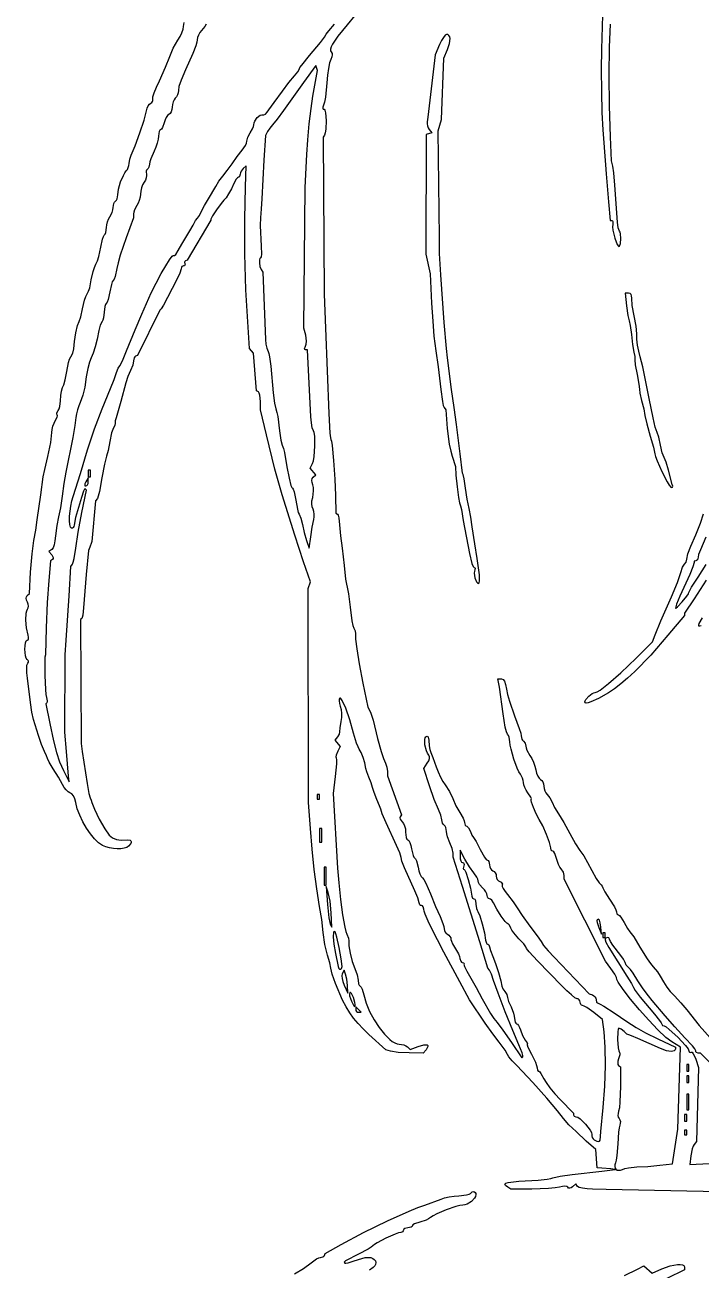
# Model space of a CAD drawing. Extents: x 49.4 to 149.4, y 52.5 to 152.5.
# Drawn here: x 71.71 to 86.07, y 89.75 to 116.15 of the extents above; entities that cross this region are included whole.
import ezdxf

# ---------------------------------------------------------------- set-up
doc = ezdxf.new("R2010")
doc.units = 0
doc.layers.add('LAYER_1', color=7, linetype='CONTINUOUS')

msp = doc.modelspace()

# ---------------------------------------------------------------- linework, layer by layer
at = {"layer": 'LAYER_1'}
for points in [[(83.98, 116.596), (83.953, 115.634), (83.947, 115.201), (83.95, 114.735), (83.961, 114.293), (83.98, 113.927), (84.033, 113.181), (84.049, 112.989), (84.101, 112.399), (84.138, 112.003), (84.174, 112.003), (84.187, 111.996), (84.194, 111.978), (84.191, 111.918), (84.187, 111.866), (84.195, 111.794), (84.234, 111.63), (84.286, 111.494), (84.31, 111.458), (84.321, 111.452), (84.33, 111.456), (84.354, 111.517), (84.364, 111.618), (84.355, 111.718), (84.345, 111.755), (84.333, 111.777), (84.308, 111.846), (84.292, 111.966), (84.236, 112.753), (84.211, 113.012), (84.192, 113.152), (84.166, 113.266), (84.145, 113.777), (84.124, 114.435), (84.116, 115.085), (84.122, 115.677), (84.141, 116.163)], [(86.45, 91.409), (84.051, 91.461), (83.763, 91.466), (83.649, 91.472), (83.55, 91.485), (83.478, 91.503), (83.442, 91.525), (83.409, 91.578), (83.338, 91.519), (83.306, 91.497), (83.278, 91.488), (83.254, 91.491), (83.237, 91.506), (83.215, 91.523), (83.176, 91.529), (83.124, 91.525), (83.06, 91.511), (82.968, 91.494), (82.826, 91.481), (82.471, 91.468), (82.03, 91.468), (81.96, 91.512), (81.916, 91.544), (81.901, 91.571), (81.919, 91.593), (81.972, 91.611), (82.198, 91.638), (82.608, 91.66), (82.799, 91.678), (82.874, 91.691), (82.921, 91.706), (83.071, 91.742), (83.33, 91.777), (83.955, 91.848), (84.244, 91.884), (84.147, 91.896), (83.955, 91.914), (83.859, 91.921), (83.83, 92.306), (83.628, 92.487), (83.41, 92.686), (83.261, 92.832), (83.142, 92.965), (83.017, 93.124), (82.788, 93.399), (82.495, 93.725), (82.156, 94.086), (82.058, 94.187), (81.988, 94.269), (81.959, 94.324), (81.906, 94.416), (81.777, 94.584), (81.642, 94.76), (81.483, 94.983), (81.153, 95.481), (80.944, 95.865), (80.608, 96.49), (80.468, 96.749), (80.394, 96.899), (80.273, 97.149), (80.207, 97.297), (80.187, 97.359), (80.179, 97.402), (80.165, 97.455), (80.15, 97.471), (80.131, 97.477), (80.112, 97.482), (80.097, 97.495), (80.087, 97.515), (80.083, 97.54), (80.056, 97.64), (79.993, 97.792), (79.77, 98.279), (79.716, 98.42), (79.698, 98.496), (79.671, 98.597), (79.604, 98.751), (79.382, 99.232), (79.298, 99.426), (79.265, 99.519), (79.242, 99.592), (79.186, 99.727), (79.126, 99.876), (79.091, 99.983), (79.063, 100.079), (79.017, 100.2), (78.973, 100.312), (78.951, 100.387), (78.927, 100.502), (78.892, 100.621), (78.851, 100.725), (78.811, 100.795), (78.784, 100.844), (78.752, 100.924), (78.691, 101.132), (78.612, 101.417), (78.528, 101.662), (78.451, 101.828), (78.421, 101.87), (78.409, 101.878), (78.399, 101.877), (78.387, 101.856), (78.384, 101.817), (78.391, 101.765), (78.408, 101.707), (78.425, 101.636), (78.433, 101.553), (78.432, 101.466), (78.421, 101.383), (78.397, 101.245), (78.393, 101.163), (78.384, 101.114), (78.347, 101.055), (78.292, 100.988), (78.406, 100.85), (78.353, 100.749), (78.321, 100.668), (78.317, 100.634), (78.322, 100.612), (78.327, 100.569), (78.325, 100.481), (78.3, 100.216), (78.256, 99.857), (78.351, 98.27), (78.375, 97.958), (78.409, 97.606), (78.454, 97.281), (78.503, 97.023), (78.526, 96.932), (78.548, 96.873), (78.58, 96.789), (78.587, 96.728), (78.589, 96.627), (78.618, 96.469), (78.663, 96.294), (78.716, 96.147), (78.764, 96.011), (78.784, 95.897), (78.797, 95.819), (78.811, 95.79), (78.829, 95.771), (78.849, 95.748), (78.87, 95.706), (78.906, 95.588), (78.956, 95.413), (79.031, 95.234), (79.124, 95.058), (79.231, 94.896), (79.344, 94.754), (79.457, 94.642), (79.512, 94.6), (79.565, 94.569), (79.614, 94.549), (79.66, 94.542), (79.758, 94.525), (79.801, 94.507), (79.833, 94.485), (79.891, 94.427), (80.063, 94.489), (80.183, 94.524), (80.224, 94.528), (80.252, 94.524), (80.267, 94.511), (80.268, 94.49), (80.255, 94.461), (80.228, 94.423), (80.167, 94.35), (79.873, 94.355), (79.634, 94.367), (79.475, 94.391), (79.373, 94.422), (79.015, 94.749), (78.892, 94.867), (78.785, 94.979), (78.691, 95.091), (78.608, 95.207), (78.531, 95.334), (78.458, 95.476), (78.306, 95.826), (78.236, 96.024), (78.207, 96.149), (78.187, 96.262), (78.139, 96.429), (78.083, 96.654), (78.046, 96.906), (78.013, 97.18), (77.97, 97.459), (77.91, 97.832), (77.856, 98.241), (77.81, 98.673), (77.773, 99.112), (77.734, 99.665), (77.725, 104.201), (77.779, 104.341), (77.629, 104.769), (77.44, 105.331), (77.175, 106.183), (77.02, 106.732), (76.84, 107.457), (76.715, 107.986), (76.715, 108.164), (76.704, 108.297), (76.69, 108.343), (76.674, 108.367), (76.632, 108.393), (76.563, 109.189), (76.482, 109.287), (76.452, 109.743), (76.407, 110.533), (76.383, 111.297), (76.379, 112.027), (76.395, 112.712), (76.413, 113.157), (76.348, 113.103), (76.302, 113.045), (76.288, 113.013), (76.283, 112.983), (76.272, 112.936), (76.26, 112.922), (76.246, 112.917), (76.227, 112.906), (76.202, 112.878), (76.151, 112.784), (76.098, 112.672), (76.039, 112.568), (75.983, 112.484), (75.937, 112.434), (75.878, 112.363), (75.783, 112.231), (75.696, 112.099), (75.658, 112.029), (75.658, 112.012), (75.159, 111.161), (75.12, 111.145), (75.106, 111.135), (75.1, 111.12), (75.107, 111.085), (75.114, 111.068), (75.111, 111.054), (75.101, 111.044), (75.083, 111.041), (75.064, 111.036), (75.048, 111.023), (75.037, 111.003), (75.033, 110.98), (75.005, 110.888), (74.937, 110.751), (74.739, 110.367), (74.657, 110.207), (74.606, 110.127), (74.576, 110.103), (74.103, 109.141), (74.063, 109.125), (74.047, 109.112), (74.034, 109.09), (74.022, 109.028), (74.003, 108.936), (73.957, 108.825), (73.902, 108.696), (73.86, 108.56), (73.753, 108.162), (73.649, 107.818), (73.633, 107.755), (73.632, 107.705), (73.625, 107.659), (73.597, 107.608), (73.578, 107.568), (73.556, 107.5), (73.519, 107.318), (73.484, 107.129), (73.446, 107.005), (73.401, 106.838), (73.349, 106.543), (73.297, 106.257), (73.272, 106.159), (73.253, 106.11), (73.214, 106.062), (73.138, 105.197), (73.131, 105.172), (73.095, 105.076), (73.067, 105.004), (73.017, 104.499), (72.959, 103.788), (72.944, 103.638), (72.933, 103.588), (72.921, 103.564), (72.892, 103.546), (72.908, 100.916), (72.931, 100.745), (73.034, 100.066), (73.073, 99.857), (73.1, 99.761), (73.123, 99.712), (73.138, 99.661), (73.189, 99.523), (73.293, 99.312), (73.41, 99.103), (73.502, 98.969), (73.572, 98.912), (73.656, 98.877), (73.76, 98.863), (73.89, 98.869), (73.947, 98.864), (73.963, 98.853), (73.971, 98.838), (73.97, 98.818), (73.961, 98.794), (73.917, 98.737), (73.877, 98.711), (73.821, 98.693), (73.752, 98.683), (73.675, 98.681), (73.593, 98.688), (73.511, 98.702), (73.432, 98.723), (73.361, 98.752), (73.278, 98.808), (73.191, 98.892), (73.104, 98.998), (73.021, 99.12), (72.944, 99.254), (72.879, 99.392), (72.827, 99.53), (72.793, 99.662), (72.773, 99.742), (72.745, 99.804), (72.711, 99.847), (72.672, 99.868), (72.633, 99.889), (72.59, 99.929), (72.549, 99.982), (72.514, 100.043), (72.426, 100.204), (72.318, 100.377), (72.231, 100.516), (72.194, 100.593), (72.176, 100.652), (72.133, 100.747), (72.07, 100.896), (72.007, 101.084), (71.901, 101.421), (71.864, 101.576), (71.834, 101.781), (71.77, 102.297), (71.757, 102.411), (71.754, 102.507), (71.759, 102.578), (71.774, 102.616), (71.789, 102.637), (71.792, 102.657), (71.784, 102.676), (71.766, 102.693), (71.744, 102.722), (71.728, 102.775), (71.715, 102.914), (71.718, 102.985), (71.727, 103.046), (71.743, 103.088), (71.765, 103.104), (71.784, 103.112), (71.793, 103.134), (71.793, 103.168), (71.782, 103.212), (71.75, 103.363), (71.737, 103.529), (71.743, 103.675), (71.754, 103.728), (71.77, 103.762), (71.787, 103.793), (71.792, 103.829), (71.785, 103.868), (71.767, 103.911), (71.749, 103.954), (71.743, 103.992), (71.748, 104.024), (71.765, 104.05), (71.811, 104.096), (71.836, 104.55), (71.867, 104.934), (71.906, 105.221), (71.946, 105.437), (71.976, 105.653), (72.05, 106.183), (72.105, 106.567), (72.136, 106.724), (72.2, 107), (72.263, 107.298), (72.29, 107.507), (72.296, 107.571), (72.311, 107.639), (72.334, 107.702), (72.361, 107.753), (72.403, 107.832), (72.408, 107.863), (72.403, 107.883), (72.395, 107.899), (72.396, 107.921), (72.422, 107.973), (72.441, 108.008), (72.457, 108.059), (72.474, 108.179), (72.48, 108.294), (72.493, 108.386), (72.513, 108.46), (72.542, 108.518), (72.573, 108.623), (72.602, 108.803), (72.639, 108.99), (72.664, 109.062), (72.689, 109.108), (72.732, 109.188), (72.752, 109.28), (72.767, 109.439), (72.798, 109.619), (72.835, 109.775), (72.868, 109.862), (72.904, 109.96), (72.939, 110.127), (72.982, 110.31), (73.01, 110.389), (73.038, 110.445), (73.065, 110.5), (73.09, 110.575), (73.125, 110.743), (73.163, 110.921), (73.191, 111.006), (73.222, 111.074), (73.253, 111.144), (73.282, 111.236), (73.308, 111.337), (73.325, 111.436), (73.359, 111.605), (73.38, 111.663), (73.4, 111.692), (73.418, 111.713), (73.432, 111.75), (73.445, 111.852), (73.451, 111.911), (73.466, 111.973), (73.488, 112.031), (73.516, 112.078), (73.566, 112.174), (73.582, 112.228), (73.588, 112.276), (73.603, 112.36), (73.619, 112.392), (73.638, 112.411), (73.656, 112.431), (73.672, 112.462), (73.686, 112.543), (73.703, 112.668), (73.747, 112.818), (73.806, 112.958), (73.837, 113.013), (73.866, 113.052), (73.889, 113.084), (73.909, 113.125), (73.922, 113.168), (73.926, 113.209), (73.939, 113.3), (73.969, 113.386), (74.055, 113.586), (74.156, 113.858), (74.245, 114.129), (74.298, 114.327), (74.312, 114.382), (74.334, 114.43), (74.36, 114.467), (74.386, 114.488), (74.409, 114.502), (74.424, 114.522), (74.431, 114.546), (74.427, 114.57), (74.431, 114.62), (74.459, 114.71), (74.507, 114.829), (74.569, 114.963), (74.702, 115.252), (74.79, 115.475), (74.864, 115.652), (74.963, 115.826), (75.009, 115.903), (75.046, 115.983), (75.071, 116.058), (75.081, 116.117), (75.093, 116.201)], [(75.562, 116.167), (75.533, 116.114), (75.465, 116.032), (75.428, 115.984), (75.398, 115.931), (75.377, 115.878), (75.369, 115.833), (75.362, 115.78), (75.343, 115.707), (75.279, 115.541), (75.122, 115.195), (75.029, 114.975), (74.984, 114.842), (74.972, 114.757), (74.967, 114.711), (74.953, 114.665), (74.932, 114.625), (74.906, 114.595), (74.881, 114.563), (74.86, 114.517), (74.845, 114.463), (74.84, 114.407), (74.835, 114.353), (74.82, 114.305), (74.799, 114.268), (74.773, 114.248), (74.744, 114.226), (74.715, 114.186), (74.69, 114.133), (74.673, 114.074), (74.637, 113.97), (74.616, 113.938), (74.596, 113.927), (74.579, 113.916), (74.565, 113.887), (74.555, 113.845), (74.552, 113.792), (74.544, 113.726), (74.523, 113.642), (74.493, 113.554), (74.455, 113.47), (74.387, 113.312), (74.367, 113.245), (74.359, 113.198), (74.346, 113.131), (74.331, 113.104), (74.313, 113.086), (74.297, 113.07), (74.288, 113.046), (74.287, 113.018), (74.293, 112.989), (74.298, 112.954), (74.289, 112.909), (74.271, 112.86), (74.243, 112.812), (74.213, 112.758), (74.189, 112.692), (74.172, 112.622), (74.165, 112.557), (74.159, 112.493), (74.143, 112.427), (74.121, 112.366), (74.093, 112.318), (74.043, 112.228), (74.028, 112.181), (74.022, 112.142), (74.022, 112.059), (73.861, 111.634), (73.737, 111.267), (73.691, 111.103), (73.666, 110.982), (73.629, 110.813), (73.609, 110.756), (73.59, 110.728), (73.57, 110.701), (73.55, 110.646), (73.515, 110.486), (73.479, 110.326), (73.459, 110.271), (73.44, 110.244), (73.423, 110.221), (73.41, 110.179), (73.397, 110.061), (73.384, 109.938), (73.37, 109.89), (73.353, 109.86), (73.314, 109.785), (73.283, 109.67), (73.246, 109.489), (73.205, 109.325), (73.163, 109.189), (73.122, 109.091), (73.086, 108.998), (73.051, 108.862), (73.018, 108.684), (72.986, 108.465), (72.948, 108.301), (72.888, 108.146), (72.857, 108.075), (72.829, 107.99), (72.808, 107.903), (72.796, 107.824), (72.774, 107.656), (72.73, 107.399), (72.584, 106.664), (72.543, 106.426), (72.508, 106.159), (72.472, 105.91), (72.43, 105.717), (72.391, 105.536), (72.365, 105.314), (72.354, 105.214), (72.335, 105.126), (72.312, 105.06), (72.286, 105.025), (72.225, 104.987), (72.284, 104.916), (72.304, 104.886), (72.314, 104.857), (72.312, 104.833), (72.3, 104.817), (72.256, 104.79), (72.22, 104.368), (72.189, 103.9), (72.167, 103.369), (72.151, 102.792), (72.139, 102.743), (72.14, 102.359), (72.149, 102.062), (72.16, 101.951), (72.173, 101.888), (72.19, 101.82), (72.19, 101.794), (72.184, 101.779), (72.162, 101.756), (72.247, 101.336), (72.323, 100.972), (72.387, 100.721), (72.452, 100.529), (72.536, 100.341), (72.652, 100.102), (72.642, 100.22), (72.597, 100.747), (72.561, 101.156), (72.567, 102.792), (72.591, 103.104), (72.652, 104.042), (72.689, 104.667), (72.724, 104.716), (72.741, 104.757), (72.759, 104.834), (72.793, 105.052), (72.845, 105.395), (72.924, 105.813), (73.023, 106.284), (72.997, 106.311), (72.982, 106.304), (72.962, 106.267), (72.917, 106.127), (72.834, 105.846), (72.789, 105.702), (72.761, 105.545), (72.753, 105.513), (72.739, 105.49), (72.722, 105.477), (72.701, 105.477), (72.68, 105.503), (72.667, 105.558), (72.662, 105.637), (72.665, 105.733), (72.69, 105.949), (72.712, 106.056), (72.741, 106.154), (72.892, 106.64), (73.045, 107.142), (73.194, 107.585), (73.353, 108.007), (73.533, 108.443), (73.61, 108.631), (73.662, 108.78), (73.697, 108.872), (73.729, 108.924), (73.783, 109.026), (73.872, 109.237), (74.052, 109.682), (74.194, 110.019), (74.398, 110.466), (74.609, 110.877), (74.704, 111.044), (74.784, 111.17), (74.843, 111.245), (74.863, 111.261), (74.876, 111.261), (74.893, 111.26), (74.916, 111.279), (74.969, 111.364), (75.042, 111.501), (75.128, 111.642), (75.213, 111.779), (75.284, 111.906), (75.336, 111.999), (75.377, 112.052), (75.417, 112.104), (75.463, 112.196), (75.528, 112.323), (75.61, 112.46), (75.765, 112.724), (75.834, 112.837), (75.915, 112.941), (76.011, 113.058), (76.114, 113.205), (76.221, 113.358), (76.326, 113.489), (76.398, 113.594), (76.419, 113.644), (76.427, 113.684), (76.448, 113.768), (76.498, 113.857), (76.548, 113.947), (76.564, 113.993), (76.57, 114.031), (76.577, 114.07), (76.593, 114.11), (76.647, 114.185), (76.711, 114.235), (76.741, 114.244), (76.766, 114.238), (76.789, 114.239), (76.821, 114.259), (76.857, 114.296), (76.893, 114.346), (77.007, 114.504), (77.184, 114.744), (77.318, 114.928), (77.433, 115.067), (77.504, 115.151), (77.534, 115.203), (77.551, 115.242), (77.594, 115.297), (77.758, 115.498), (77.987, 115.778), (78.074, 115.888), (78.111, 115.949), (78.162, 116.024), (78.285, 116.166)], [(78.717, 116.349), (78.554, 116.146), (78.358, 115.907), (78.242, 115.742), (78.211, 115.683), (78.197, 115.636), (78.199, 115.6), (78.215, 115.574), (78.233, 115.545), (78.238, 115.51), (78.229, 115.468), (78.207, 115.417), (78.182, 115.344), (78.159, 115.226), (78.138, 115.079), (78.124, 114.919), (78.093, 114.618), (78.074, 114.507), (78.055, 114.444), (78.039, 114.407), (78.036, 114.381), (78.044, 114.365), (78.064, 114.36), (78.081, 114.34), (78.094, 114.286), (78.106, 114.119), (78.099, 113.935), (78.088, 113.86), (78.072, 113.811), (78.048, 113.767), (78.065, 110.439), (78.091, 109.718), (78.164, 107.909), (78.189, 107.493), (78.2, 107.393), (78.21, 107.361), (78.221, 107.326), (78.236, 107.23), (78.267, 106.912), (78.295, 106.52), (78.309, 106.17), (78.316, 105.796), (78.348, 105.776), (78.362, 105.752), (78.374, 105.701), (78.392, 105.548), (78.412, 105.317), (78.445, 105.052), (78.49, 104.691), (78.519, 104.399), (78.538, 104.289), (78.556, 104.229), (78.585, 104.086), (78.617, 103.802), (78.655, 103.513), (78.677, 103.413), (78.697, 103.36), (78.725, 103.302), (78.73, 103.24), (78.73, 103.129), (78.757, 102.918), (78.81, 102.606), (78.889, 102.19), (78.989, 101.685), (79.024, 101.637), (79.057, 101.558), (79.103, 101.406), (79.195, 101.022), (79.273, 100.744), (79.324, 100.599), (79.367, 100.495), (79.397, 100.41), (79.41, 100.321), (79.41, 100.231), (79.704, 99.401), (79.678, 99.358), (79.673, 99.337), (79.68, 99.31), (79.697, 99.282), (79.723, 99.256), (79.751, 99.22), (79.773, 99.166), (79.789, 99.102), (79.794, 99.034), (79.808, 98.919), (79.823, 98.884), (79.842, 98.871), (79.863, 98.856), (79.885, 98.815), (79.905, 98.754), (79.92, 98.679), (79.953, 98.543), (79.972, 98.502), (79.989, 98.487), (80.006, 98.471), (80.025, 98.43), (80.059, 98.294), (80.076, 98.217), (80.099, 98.148), (80.125, 98.095), (80.151, 98.066), (80.182, 98.028), (80.225, 97.951), (80.322, 97.724), (80.428, 97.457), (80.524, 97.245), (80.586, 97.097), (80.605, 97.032), (80.612, 96.984), (80.618, 96.948), (80.633, 96.914), (80.656, 96.886), (80.684, 96.869), (80.712, 96.852), (80.736, 96.826), (80.751, 96.795), (80.757, 96.762), (80.765, 96.722), (80.786, 96.671), (80.853, 96.563), (80.919, 96.453), (80.94, 96.4), (80.948, 96.358), (80.963, 96.299), (80.978, 96.281), (80.997, 96.274), (81.027, 96.263), (81.034, 96.252), (81.033, 96.238), (81.044, 96.189), (81.091, 96.089), (81.288, 95.745), (81.42, 95.504), (81.595, 95.191), (81.665, 95.087), (81.734, 95.002), (81.86, 94.836), (82.04, 94.576), (82.258, 94.249), (82.283, 94.273), (82.284, 94.301), (82.268, 94.359), (82.198, 94.529), (82.067, 94.827), (81.905, 95.228), (81.755, 95.619), (81.662, 95.889), (81.616, 96.022), (81.577, 96.106), (81.541, 96.154), (81.369, 96.707), (81, 97.884), (80.805, 98.507), (80.805, 98.588), (80.783, 98.685), (80.733, 98.806), (80.682, 98.934), (80.666, 98.997), (80.661, 99.049), (80.646, 99.132), (80.631, 99.164), (80.612, 99.184), (80.593, 99.202), (80.578, 99.229), (80.564, 99.295), (80.542, 99.394), (80.49, 99.518), (80.403, 99.724), (80.298, 100.02), (80.18, 100.381), (80.255, 100.495), (80.285, 100.548), (80.299, 100.595), (80.299, 100.634), (80.284, 100.666), (80.258, 100.709), (80.235, 100.762), (80.205, 100.884), (80.2, 100.996), (80.208, 101.035), (80.224, 101.058), (80.255, 101.069), (80.266, 101.063), (80.275, 101.047), (80.287, 100.984), (80.295, 100.868), (80.308, 100.785), (80.33, 100.723), (80.375, 100.615), (80.442, 100.421), (80.482, 100.312), (80.532, 100.203), (80.584, 100.107), (80.633, 100.036), (80.725, 99.897), (80.795, 99.747), (80.862, 99.595), (80.947, 99.451), (81.016, 99.331), (81.037, 99.277), (81.045, 99.237), (81.058, 99.183), (81.072, 99.166), (81.09, 99.16), (81.11, 99.151), (81.131, 99.128), (81.168, 99.052), (81.202, 98.968), (81.235, 98.92), (81.29, 98.835), (81.377, 98.667), (81.467, 98.506), (81.505, 98.457), (81.53, 98.439), (81.547, 98.431), (81.561, 98.41), (81.574, 98.341), (81.58, 98.301), (81.595, 98.264), (81.618, 98.234), (81.646, 98.215), (81.674, 98.198), (81.697, 98.171), (81.713, 98.137), (81.718, 98.102), (81.724, 98.066), (81.74, 98.033), (81.764, 98.005), (81.794, 97.987), (81.821, 97.972), (81.839, 97.954), (81.847, 97.934), (81.842, 97.915), (81.843, 97.886), (81.865, 97.838), (81.905, 97.777), (81.958, 97.711), (82.076, 97.561), (82.161, 97.428), (82.266, 97.266), (82.433, 97.044), (82.589, 96.839), (82.668, 96.717), (82.723, 96.633), (82.819, 96.519), (82.945, 96.384), (83.69, 95.611), (83.762, 95.583), (83.79, 95.567), (83.813, 95.542), (83.829, 95.513), (83.835, 95.482), (83.848, 95.43), (83.863, 95.414), (83.881, 95.408), (83.923, 95.392), (84, 95.348), (84.22, 95.204), (84.486, 95.021), (84.687, 94.894), (84.886, 94.784), (85.145, 94.656), (85.518, 94.477), (85.518, 94.443), (85.512, 94.417), (85.495, 94.399), (85.466, 94.389), (85.429, 94.386), (85.329, 94.402), (85.205, 94.448), (84.719, 94.664), (84.589, 94.717), (84.531, 94.735), (84.489, 94.756), (84.429, 94.807), (84.367, 94.858), (84.318, 94.879), (84.304, 94.859), (84.296, 94.805), (84.292, 94.64), (84.304, 94.466), (84.316, 94.402), (84.331, 94.367), (84.338, 94.348), (84.337, 94.315), (84.315, 94.227), (84.3, 94.179), (84.296, 94.138), (84.3, 94.106), (84.314, 94.087), (84.356, 94.06), (84.355, 93.642), (84.343, 93.316), (84.33, 93.193), (84.314, 93.12), (84.302, 93.073), (84.299, 93.03), (84.308, 92.993), (84.326, 92.965), (84.343, 92.938), (84.351, 92.903), (84.35, 92.865), (84.339, 92.826), (84.324, 92.768), (84.311, 92.673), (84.295, 92.426), (84.278, 92.18), (84.264, 92.085), (84.247, 92.026), (84.233, 91.983), (84.231, 91.946), (84.239, 91.914), (84.257, 91.889), (84.282, 91.872), (84.315, 91.866), (84.353, 91.87), (84.395, 91.886), (84.447, 91.904), (84.521, 91.92), (84.701, 91.937), (84.933, 91.949), (85.188, 91.972), (85.46, 92.001), (85.571, 92.739), (85.628, 94.48), (85.441, 94.589), (85.316, 94.685), (85.147, 94.844), (84.955, 95.047), (84.756, 95.27), (84.57, 95.494), (84.414, 95.696), (84.307, 95.856), (84.278, 95.914), (84.268, 95.952), (84.234, 96.025), (84.152, 96.145), (84.036, 96.298), (83.161, 98.041), (83.161, 98.116), (83.142, 98.189), (83.095, 98.257), (83.067, 98.295), (83.038, 98.349), (82.995, 98.477), (82.958, 98.586), (82.937, 98.619), (82.917, 98.631), (82.9, 98.637), (82.886, 98.653), (82.873, 98.706), (82.847, 98.813), (82.784, 98.984), (82.705, 99.166), (82.631, 99.304), (82.565, 99.425), (82.505, 99.559), (82.466, 99.671), (82.459, 99.708), (82.462, 99.727), (82.463, 99.745), (82.45, 99.779), (82.39, 99.87), (82.353, 99.925), (82.323, 99.984), (82.303, 100.041), (82.296, 100.089), (82.29, 100.133), (82.277, 100.18), (82.256, 100.225), (82.231, 100.263), (82.198, 100.313), (82.162, 100.388), (82.089, 100.584), (82.031, 100.792), (82.013, 100.881), (82.007, 100.951), (81.992, 101.046), (81.976, 101.087), (81.956, 101.115), (81.933, 101.165), (81.908, 101.263), (81.863, 101.546), (81.787, 102.106), (81.754, 102.286), (81.827, 102.286), (81.861, 102.273), (81.89, 102.233), (81.914, 102.164), (81.933, 102.066), (81.957, 101.954), (81.997, 101.81), (82.107, 101.501), (82.206, 101.234), (82.236, 101.134), (82.247, 101.075), (82.262, 101.009), (82.277, 100.982), (82.296, 100.964), (82.33, 100.921), (82.344, 100.86), (82.351, 100.821), (82.37, 100.77), (82.433, 100.659), (82.471, 100.595), (82.506, 100.517), (82.535, 100.433), (82.555, 100.355), (82.573, 100.285), (82.598, 100.223), (82.628, 100.177), (82.658, 100.152), (82.685, 100.133), (82.708, 100.099), (82.723, 100.056), (82.728, 100.009), (82.734, 99.96), (82.749, 99.91), (82.771, 99.867), (82.799, 99.835), (82.858, 99.763), (82.901, 99.673), (82.954, 99.557), (83.04, 99.425), (83.155, 99.242), (83.282, 99.005), (83.399, 98.786), (83.493, 98.644), (83.573, 98.534), (83.656, 98.39), (83.839, 98.054), (83.902, 97.959), (83.943, 97.917), (83.968, 97.893), (83.979, 97.857), (84.021, 97.767), (84.123, 97.613), (84.225, 97.453), (84.256, 97.39), (84.268, 97.349), (84.28, 97.303), (84.294, 97.289), (84.31, 97.284), (84.333, 97.271), (84.364, 97.235), (84.432, 97.118), (84.5, 96.993), (84.554, 96.925), (84.634, 96.818), (84.766, 96.598), (84.919, 96.351), (84.992, 96.248), (85.049, 96.178), (85.14, 96.072), (85.198, 95.985), (85.265, 95.859), (85.334, 95.752), (85.41, 95.656), (85.498, 95.562), (85.633, 95.419), (85.759, 95.265), (86.021, 94.936), (86.324, 94.605)], [(86.171, 104.377), (85.915, 103.982), (85.711, 103.675), (85.711, 103.628), (85.362, 103.21), (84.996, 102.789), (84.661, 102.444), (84.506, 102.301), (84.361, 102.177), (84.224, 102.073), (84.097, 101.989), (83.886, 101.869), (83.728, 101.795), (83.67, 101.777), (83.629, 101.77), (83.603, 101.776), (83.594, 101.795), (83.601, 101.82), (83.62, 101.85), (83.683, 101.917), (83.756, 101.974), (83.79, 101.991), (83.817, 101.998), (83.859, 102.01), (83.921, 102.044), (84.103, 102.183), (84.358, 102.41), (84.685, 102.726), (85.03, 103.068), (85.088, 103.218), (85.209, 103.516), (85.437, 104.026), (85.565, 104.329), (85.637, 104.542), (85.673, 104.655), (85.695, 104.695), (85.714, 104.718), (85.746, 104.76), (85.759, 104.821), (85.785, 104.933), (85.849, 105.095), (85.955, 105.341), (86.05, 105.583), (86.118, 105.781)], [(86.168, 105.29), (86.049, 105.02), (86.013, 104.921), (85.999, 104.864), (85.985, 104.81), (85.97, 104.794), (85.951, 104.788), (85.92, 104.777), (85.914, 104.766), (85.914, 104.752), (85.892, 104.663), (85.823, 104.499), (85.615, 104.038), (85.545, 103.866), (85.519, 103.783), (85.532, 103.784), (85.564, 103.811), (85.663, 103.917), (85.762, 104.039), (85.795, 104.087), (85.807, 104.115), (85.864, 104.226), (86.001, 104.442), (86.171, 104.708)], [(86.067, 103.411), (86.038, 103.401), (86.019, 103.405), (86.014, 103.422), (86.023, 103.455), (86.094, 103.58)], [(86.628, 93.773), (86.052, 94.35), (86.002, 94.35), (85.966, 94.365), (85.955, 94.381), (85.951, 94.401), (85.933, 94.439), (85.884, 94.504), (85.722, 94.678), (85.504, 94.907), (85.301, 95.142), (85.027, 95.465), (84.946, 95.562), (84.837, 95.713), (84.721, 95.884), (84.621, 96.047), (84.567, 96.123), (84.516, 96.173), (84.477, 96.214), (84.452, 96.27), (84.42, 96.343), (84.364, 96.421), (84.193, 96.636), (84.142, 96.716), (84.123, 96.765), (84.109, 96.792), (84.075, 96.803), (84.041, 96.789), (84.031, 96.773), (84.027, 96.754), (84.042, 96.704), (84.106, 96.59), (84.487, 95.985), (84.585, 95.826), (84.627, 95.745), (84.669, 95.676), (84.774, 95.538), (85.073, 95.177), (85.184, 95.041), (85.217, 94.991), (85.23, 94.963), (85.244, 94.938), (85.279, 94.927), (85.321, 94.907), (85.39, 94.854), (85.568, 94.688), (85.734, 94.51), (85.787, 94.441), (85.807, 94.399), (85.81, 94.38), (85.82, 94.368), (85.834, 94.365), (85.851, 94.372), (85.873, 94.368), (85.899, 94.339), (85.928, 94.289), (85.954, 94.222), (86.012, 94.045), (85.965, 92.476), (85.916, 92.415), (85.895, 92.377), (85.875, 92.319), (85.846, 92.173), (85.826, 91.991), (86.237, 92.012)], [(77.435, 89.673), (77.627, 89.788), (77.787, 89.905), (77.904, 89.987), (77.954, 90.012), (77.99, 90.021), (78.041, 90.033), (78.06, 90.046), (78.071, 90.062), (78.087, 90.104), (78.424, 90.292), (78.901, 90.546), (79.409, 90.795), (79.869, 91.002), (80.057, 91.078), (80.203, 91.13), (80.546, 91.254), (80.622, 91.28), (80.718, 91.302), (80.822, 91.319), (80.921, 91.327), (81.087, 91.345), (81.143, 91.359), (81.17, 91.376), (81.205, 91.409), (81.242, 91.414), (81.273, 91.394), (81.282, 91.375), (81.286, 91.351), (81.278, 91.314), (81.259, 91.276), (81.191, 91.204), (81.1, 91.149), (81.053, 91.133), (81.007, 91.127), (80.946, 91.12), (80.861, 91.098), (80.655, 91.028), (80.454, 90.942), (80.376, 90.901), (80.324, 90.864), (80.283, 90.837), (80.227, 90.81), (80.095, 90.768), (79.985, 90.732), (79.951, 90.71), (79.939, 90.691), (79.931, 90.673), (79.91, 90.659), (79.843, 90.646), (79.775, 90.632), (79.754, 90.617), (79.746, 90.598), (79.742, 90.58), (79.73, 90.564), (79.712, 90.554), (79.691, 90.55), (79.644, 90.54), (79.57, 90.513), (79.378, 90.428), (79.194, 90.332), (79.131, 90.292), (79.099, 90.265), (79.066, 90.237), (78.998, 90.194), (78.795, 90.088), (78.517, 89.948), (78.491, 89.921), (78.504, 89.9), (78.528, 89.896), (78.573, 89.904), (78.703, 89.948), (78.862, 90), (78.939, 90.015), (79.001, 90.021), (79.053, 90.015), (79.096, 89.999), (79.13, 89.974), (79.152, 89.944), (79.161, 89.909), (79.158, 89.873), (79.139, 89.838), (79.106, 89.805), (79.027, 89.747)], [(84.437, 89.635), (84.716, 89.768), (84.851, 89.838), (85.023, 89.683), (85.234, 89.779), (85.41, 89.843), (85.563, 89.872), (85.623, 89.873), (85.67, 89.864), (85.7, 89.845), (85.71, 89.817), (85.71, 89.757), (85.337, 89.572)]]:
    msp.add_lwpolyline(points, dxfattribs=at)
for points in [[(81.36, 104.487), (81.316, 104.836), (81.263, 105.148), (81.208, 105.509), (81.177, 105.711), (81.14, 105.894), (81.102, 106.091), (81.067, 106.327), (81.04, 106.522), (81.019, 106.619), (81.002, 106.646), (80.949, 107.052), (80.873, 107.674), (80.823, 108.034), (80.766, 108.422), (80.684, 109.093), (80.661, 109.285), (80.615, 109.838), (80.541, 110.848), (80.513, 111.305), (80.515, 111.365), (80.514, 111.534), (80.512, 111.642), (80.486, 113.903), (80.557, 114.143), (80.606, 115.442), (80.684, 115.628), (80.727, 115.757), (80.737, 115.858), (80.73, 115.896), (80.714, 115.923), (80.691, 115.941), (80.66, 115.947), (80.633, 115.93), (80.597, 115.883), (80.556, 115.815), (80.516, 115.731), (80.424, 115.516), (80.264, 114.191), (80.252, 114.095), (80.252, 114.052), (80.26, 114.007), (80.274, 113.965), (80.294, 113.931), (80.348, 113.863), (80.233, 113.824), (80.225, 111.291), (80.315, 110.872), (80.347, 110.247), (80.369, 109.87), (80.396, 109.547), (80.433, 109.237), (80.482, 108.9), (80.539, 108.419), (80.574, 108.167), (80.593, 108.08), (80.61, 108.034), (80.647, 107.986), (80.679, 107.593), (80.722, 107.258), (80.751, 107.111), (80.781, 107.004), (80.853, 106.784), (80.863, 106.605), (80.888, 106.357), (80.917, 106.13), (80.939, 106.016), (80.962, 105.955), (80.978, 105.872), (81.015, 105.645), (81.15, 104.944), (81.203, 104.732), (81.229, 104.667), (81.249, 104.643), (81.263, 104.64), (81.271, 104.63), (81.263, 104.597), (81.253, 104.567), (81.251, 104.526), (81.266, 104.429), (81.299, 104.343), (81.318, 104.317), (81.339, 104.307), (81.354, 104.321), (81.363, 104.36)], [(77.692, 105.221), (77.748, 105.052), (77.781, 105.293), (77.814, 105.5), (77.847, 105.66), (77.856, 105.717), (77.855, 105.778), (77.846, 105.835), (77.829, 105.882), (77.809, 105.934), (77.802, 105.993), (77.806, 106.059), (77.822, 106.132), (77.836, 106.202), (77.841, 106.273), (77.837, 106.34), (77.823, 106.396), (77.809, 106.447), (77.806, 106.492), (77.814, 106.53), (77.833, 106.559), (77.886, 106.611), (77.768, 106.754), (77.819, 106.85), (77.838, 106.908), (77.853, 106.996), (77.869, 107.218), (77.865, 107.43), (77.854, 107.505), (77.838, 107.546), (77.812, 107.607), (77.794, 107.71), (77.783, 107.842), (77.711, 109.261), (77.668, 109.261), (77.654, 109.267), (77.65, 109.284), (77.67, 109.341), (77.684, 109.383), (77.69, 109.44), (77.687, 109.504), (77.675, 109.569), (77.636, 109.718), (77.664, 112.7), (77.698, 113.398), (77.719, 113.711), (77.75, 114.05), (77.788, 114.373), (77.828, 114.64), (77.924, 115.184), (77.891, 115.285), (77.63, 114.93), (77.202, 114.335), (77.065, 114.147), (76.971, 114.031), (76.914, 113.962), (76.865, 113.887), (76.822, 113.806), (76.785, 113.277), (76.74, 112.46), (76.731, 112.249), (76.72, 112.147), (76.712, 112.066), (76.711, 111.899), (76.73, 111.459), (76.733, 111.29), (76.726, 111.234), (76.715, 111.209), (76.703, 111.194), (76.695, 111.17), (76.691, 111.103), (76.703, 111.027), (76.73, 110.961), (76.763, 110.907), (76.822, 109.477), (76.829, 109.381), (76.846, 109.296), (76.875, 109.225), (76.892, 109.182), (76.908, 109.108), (76.931, 108.912), (76.984, 108.346), (77.014, 108.13), (77.039, 108.01), (77.064, 107.934), (77.083, 107.844), (77.119, 107.541), (77.145, 107.348), (77.175, 107.238), (77.202, 107.171), (77.222, 107.082), (77.273, 106.781), (77.321, 106.542), (77.362, 106.384), (77.379, 106.342), (77.392, 106.327), (77.409, 106.307), (77.428, 106.253), (77.462, 106.074), (77.497, 105.882), (77.516, 105.812), (77.534, 105.774), (77.57, 105.69), (77.604, 105.557), (77.643, 105.389)], [(85.454, 106.405), (85.372, 106.712), (85.322, 106.879), (85.279, 106.976), (85.241, 107.074), (85.206, 107.241), (85.17, 107.408), (85.133, 107.505), (85.091, 107.617), (85.044, 107.818), (84.962, 108.227), (84.828, 108.9), (84.775, 109.109), (84.742, 109.231), (84.717, 109.358), (84.703, 109.483), (84.699, 109.598), (84.684, 109.76), (84.643, 109.982), (84.604, 110.201), (84.592, 110.355), (84.591, 110.401), (84.579, 110.435), (84.557, 110.456), (84.526, 110.463), (84.453, 110.463), (84.482, 110.192), (84.51, 109.988), (84.537, 109.878), (84.562, 109.774), (84.585, 109.584), (84.609, 109.371), (84.637, 109.213), (84.656, 109.115), (84.658, 109.05), (84.669, 108.941), (84.707, 108.738), (84.746, 108.535), (84.757, 108.428), (84.766, 108.341), (84.803, 108.188), (84.847, 108.01), (84.873, 107.866), (84.911, 107.689), (84.985, 107.433), (85.055, 107.193), (85.085, 107.056), (85.097, 106.999), (85.129, 106.91), (85.23, 106.682), (85.343, 106.464), (85.39, 106.388), (85.423, 106.35), (85.447, 106.34), (85.46, 106.345), (85.462, 106.367)], [(73.06, 106.567), (73.109, 106.567), (73.109, 106.664), (73.109, 106.712), (73.06, 106.712), (73.06, 106.615)], [(73.058, 106.543), (73.009, 106.459), (72.99, 106.422), (72.984, 106.395), (72.99, 106.38), (73.01, 106.375), (73.029, 106.382), (73.045, 106.4), (73.056, 106.426), (73.059, 106.459)], [(77.919, 99.737), (77.967, 99.737), (77.967, 99.833), (77.919, 99.833)], [(77.967, 98.823), (78.015, 98.823), (78.015, 98.92), (78.015, 99.016), (78.015, 99.112), (77.967, 99.112), (77.967, 99.016), (77.967, 98.92)], [(83.795, 92.516), (83.851, 92.487), (83.895, 92.475), (83.909, 92.483), (83.921, 92.506), (83.933, 92.582), (83.935, 92.691), (83.984, 93.196), (84.019, 93.648), (84.034, 94.086), (84.03, 94.48), (84.006, 94.799), (83.974, 95.06), (83.787, 95.21), (83.64, 95.316), (83.584, 95.348), (83.549, 95.36), (83.529, 95.366), (83.513, 95.381), (83.502, 95.404), (83.498, 95.432), (83.493, 95.46), (83.479, 95.483), (83.458, 95.499), (83.433, 95.504), (83.388, 95.526), (83.311, 95.584), (83.215, 95.67), (83.109, 95.775), (82.596, 96.306), (82.417, 96.5), (82.363, 96.567), (82.342, 96.601), (82.3, 96.666), (82.199, 96.774), (82.091, 96.899), (82.051, 96.957), (82.029, 97.003), (81.997, 97.066), (81.978, 97.085), (81.96, 97.092), (81.939, 97.104), (81.906, 97.139), (81.821, 97.254), (81.731, 97.399), (81.661, 97.537), (81.621, 97.596), (81.598, 97.614), (81.576, 97.621), (81.556, 97.627), (81.541, 97.642), (81.53, 97.665), (81.526, 97.693), (81.518, 97.728), (81.498, 97.769), (81.467, 97.811), (81.43, 97.848), (81.362, 97.927), (81.341, 97.967), (81.334, 98.001), (81.326, 98.036), (81.307, 98.08), (81.242, 98.171), (81.148, 98.297), (81.05, 98.462), (80.949, 98.654), (80.949, 98.522), (80.953, 98.471), (80.964, 98.429), (80.981, 98.401), (81.002, 98.39), (81.021, 98.385), (81.032, 98.369), (81.034, 98.346), (81.028, 98.318), (81.019, 98.267), (81.025, 98.252), (81.037, 98.246), (81.052, 98.229), (81.073, 98.184), (81.122, 98.032), (81.169, 97.847), (81.199, 97.681), (81.215, 97.638), (81.229, 97.626), (81.245, 97.621), (81.261, 97.612), (81.274, 97.588), (81.286, 97.51), (81.298, 97.419), (81.312, 97.38), (81.329, 97.354), (81.37, 97.262), (81.421, 97.092), (81.467, 96.9), (81.492, 96.743), (81.508, 96.684), (81.521, 96.665), (81.536, 96.659), (81.563, 96.643), (81.574, 96.606), (81.594, 96.524), (81.643, 96.402), (81.703, 96.251), (81.765, 96.061), (81.815, 95.884), (81.837, 95.769), (81.856, 95.716), (81.899, 95.657), (81.941, 95.594), (81.959, 95.531), (81.98, 95.445), (82.031, 95.33), (82.082, 95.2), (82.097, 95.136), (82.103, 95.084), (82.117, 95.007), (82.132, 94.984), (82.15, 94.975), (82.171, 94.965), (82.193, 94.936), (82.213, 94.894), (82.229, 94.843), (82.273, 94.725), (82.334, 94.627), (82.376, 94.567), (82.382, 94.549), (82.376, 94.542), (82.374, 94.526), (82.39, 94.48), (82.465, 94.329), (82.549, 94.156), (82.575, 94.086), (82.584, 94.04), (82.595, 93.987), (82.606, 93.971), (82.621, 93.965), (82.64, 93.953), (82.667, 93.919), (82.726, 93.809), (82.775, 93.726), (82.857, 93.615), (82.961, 93.49), (83.074, 93.367), (83.354, 93.081), (83.354, 93.042), (83.369, 93.015), (83.406, 93.003), (83.446, 92.99), (83.497, 92.955), (83.615, 92.844), (83.713, 92.718), (83.741, 92.665), (83.747, 92.627), (83.746, 92.597), (83.755, 92.565), (83.771, 92.537)], [(78.063, 97.909), (78.111, 97.909), (78.111, 98.006), (78.111, 98.102), (78.111, 98.198), (78.111, 98.294), (78.063, 98.294), (78.063, 98.198), (78.063, 98.102), (78.063, 98.006)], [(78.198, 97.071), (78.231, 97.02), (78.214, 97.323), (78.19, 97.575), (78.154, 97.755), (78.111, 97.885), (78.138, 97.503), (78.167, 97.219), (78.183, 97.12)], [(83.893, 97.014), (83.954, 96.875), (83.939, 97.019), (83.925, 97.115), (83.908, 97.172), (83.885, 97.193), (83.857, 97.179), (83.852, 97.158), (83.857, 97.12)], [(78.361, 96.19), (78.377, 96.147), (78.392, 96.134), (78.408, 96.13), (78.423, 96.134), (78.436, 96.146), (78.448, 96.184), (78.429, 96.35), (78.385, 96.588), (78.335, 96.807), (78.313, 96.883), (78.296, 96.921), (78.278, 96.93), (78.266, 96.914), (78.259, 96.818), (78.273, 96.66), (78.307, 96.466)], [(83.979, 96.803), (84.027, 96.803), (84.027, 96.899), (83.979, 96.899)], [(78.49, 95.793), (78.568, 95.625), (78.561, 95.782), (78.546, 95.917), (78.521, 96.022), (78.489, 96.106), (78.451, 96.034), (78.441, 95.992), (78.445, 95.935), (78.462, 95.866)], [(78.643, 95.45), (78.693, 95.355), (78.712, 95.338), (78.723, 95.345), (78.726, 95.378), (78.72, 95.423), (78.688, 95.528), (78.644, 95.613), (78.624, 95.634), (78.608, 95.633), (78.602, 95.609), (78.606, 95.567)], [(78.736, 95.331), (78.736, 95.274), (78.741, 95.251), (78.753, 95.233), (78.772, 95.22), (78.794, 95.216), (78.852, 95.216)], [(85.759, 93.965), (85.807, 93.965), (85.807, 94.061), (85.807, 94.11), (85.759, 94.11), (85.759, 94.013)], [(85.759, 93.725), (85.807, 93.725), (85.807, 93.821), (85.807, 93.869), (85.759, 93.869), (85.759, 93.773)], [(85.759, 93.148), (85.807, 93.148), (85.807, 93.244), (85.807, 93.34), (85.807, 93.436), (85.807, 93.484), (85.759, 93.484), (85.759, 93.388), (85.759, 93.292), (85.759, 93.196)], [(85.711, 92.907), (85.759, 92.907), (85.759, 93.003), (85.759, 93.051), (85.711, 93.051), (85.711, 92.955)], [(85.711, 92.618), (85.759, 92.618), (85.759, 92.715), (85.711, 92.715)]]:
    msp.add_lwpolyline(points, close=True, dxfattribs=at)

doc.saveas('drawing.dxf')
